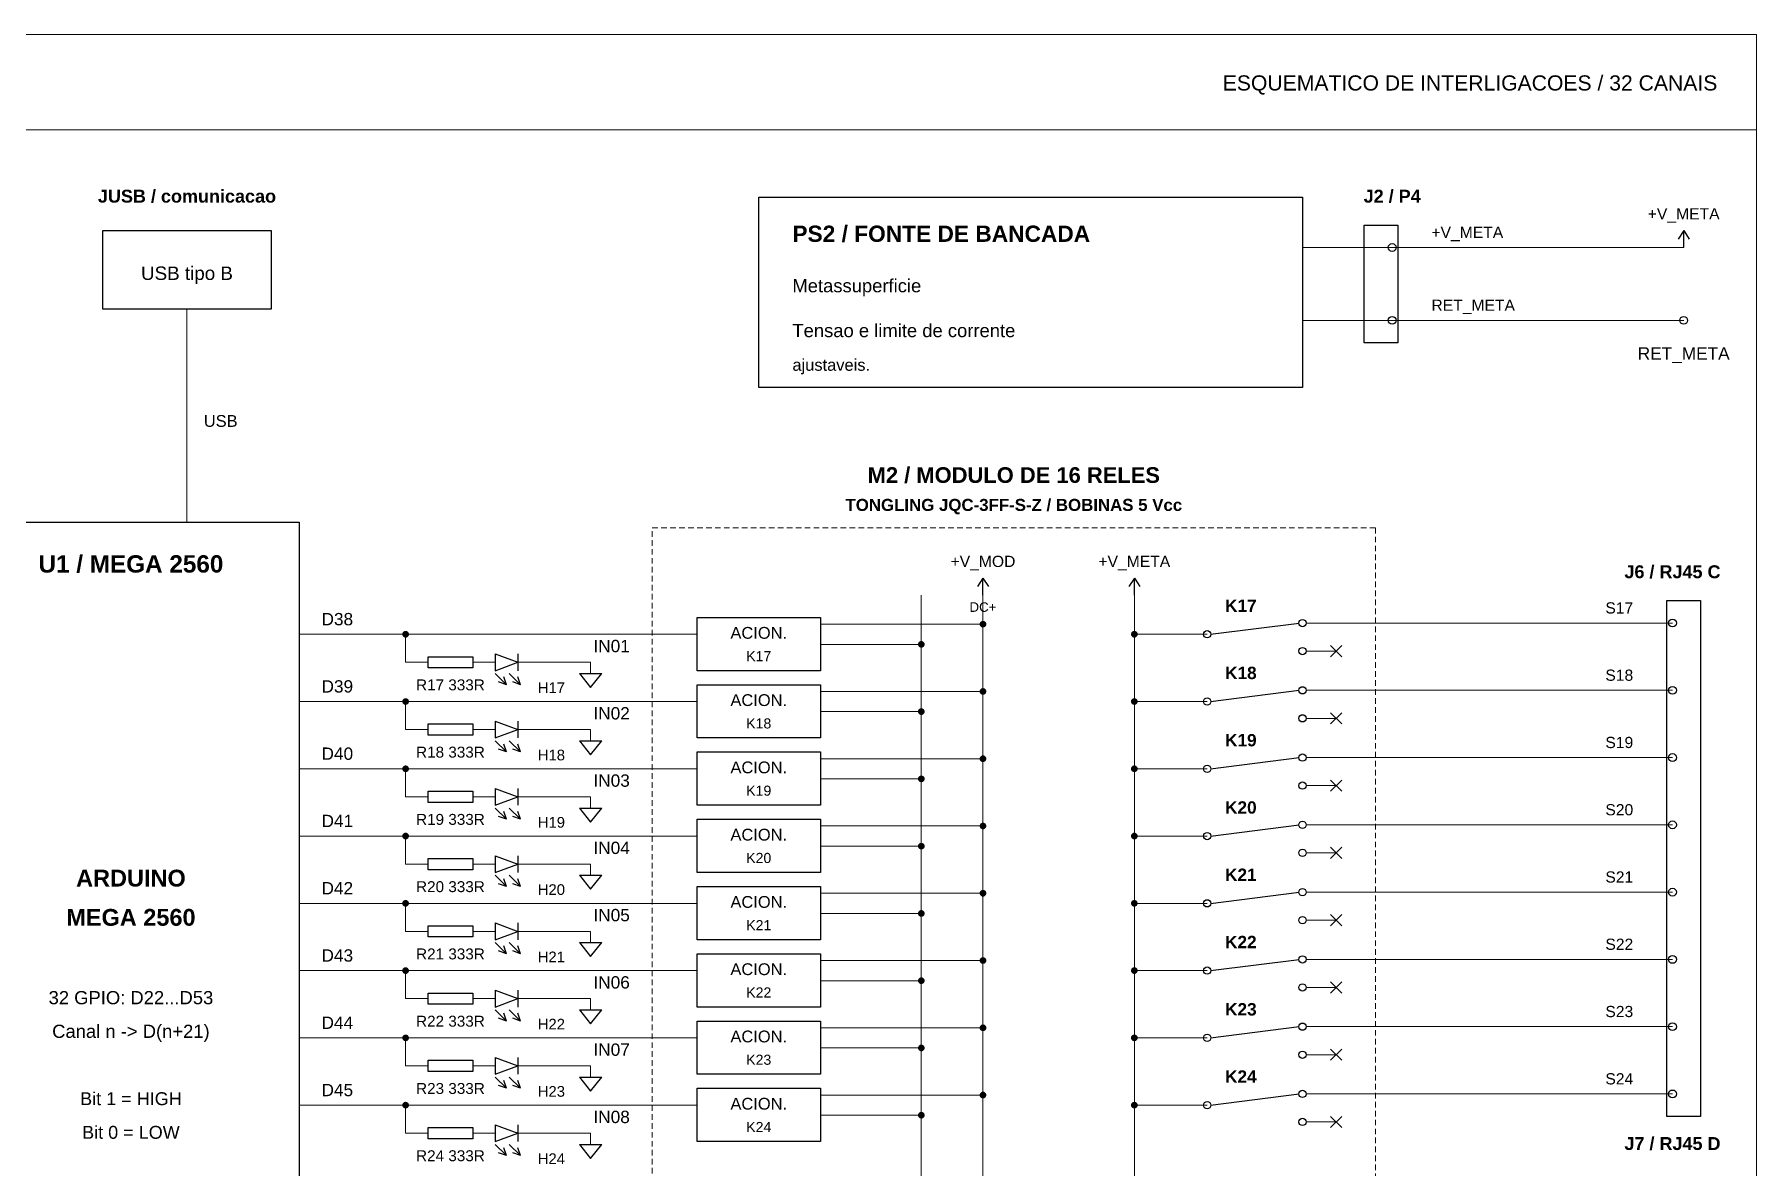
# Model space of a CAD drawing. Header units: millimetres. Extents: x 7 to 587, y 7 to 413.
# Drawn here: x 279.8 to 587, y 210.9 to 413 of the extents above; entities that cross this region are included whole.
import ezdxf
from ezdxf.enums import TextEntityAlignment as Align

# ---------------------------------------------------------------- set-up
doc = ezdxf.new("R2010")
doc.units = ezdxf.units.MM
doc.linetypes.add('ASSOCIATION_DASH', pattern=[1.6, 1, -0.6])
for name, color, linetype, lineweight in [('FRAME', 7, 'Continuous', 18), ('MODULE', 7, 'Continuous', 13), ('SYMBOLS', 7, 'Continuous', 25), ('TEXT', 7, 'Continuous', 18), ('WIRES', 7, 'Continuous', 20)]:
    doc.layers.add(name, color=color, linetype=linetype, lineweight=lineweight)
doc.styles.add('BOLD', font='arialbd.ttf')
doc.styles.get("Standard").update_dxf_attribs({"font": 'arial.ttf'})

msp = doc.modelspace()

# ---------------------------------------------------------------- hatches: boundary and pattern name
at = {"layer": 'SYMBOLS'}
for points in [[(449.6, 307.8), (449.58, 307.96), (449.52, 308.1), (449.42, 308.22), (449.3, 308.32), (449.16, 308.38), (449, 308.4), (448.84, 308.38), (448.7, 308.32), (448.58, 308.22), (448.48, 308.1), (448.42, 307.96), (448.4, 307.8), (448.42, 307.64), (448.48, 307.5), (448.58, 307.38), (448.7, 307.28), (448.84, 307.22), (449, 307.2), (449.16, 307.22), (449.3, 307.28), (449.42, 307.38), (449.52, 307.5), (449.58, 307.64)], [(346.6, 306), (346.58, 306.16), (346.52, 306.3), (346.42, 306.42), (346.3, 306.52), (346.16, 306.58), (346, 306.6), (345.84, 306.58), (345.7, 306.52), (345.58, 306.42), (345.48, 306.3), (345.42, 306.16), (345.4, 306), (345.42, 305.84), (345.48, 305.7), (345.58, 305.58), (345.7, 305.48), (345.84, 305.42), (346, 305.4), (346.16, 305.42), (346.3, 305.48), (346.42, 305.58), (346.52, 305.7), (346.58, 305.84)], [(438.6, 304.2), (438.58, 304.36), (438.52, 304.5), (438.42, 304.62), (438.3, 304.72), (438.16, 304.78), (438, 304.8), (437.84, 304.78), (437.7, 304.72), (437.58, 304.62), (437.48, 304.5), (437.42, 304.36), (437.4, 304.2), (437.42, 304.04), (437.48, 303.9), (437.58, 303.78), (437.7, 303.68), (437.84, 303.62), (438, 303.6), (438.16, 303.62), (438.3, 303.68), (438.42, 303.78), (438.52, 303.9), (438.58, 304.04)], [(476.6, 306), (476.58, 306.16), (476.52, 306.3), (476.42, 306.42), (476.3, 306.52), (476.16, 306.58), (476, 306.6), (475.84, 306.58), (475.7, 306.52), (475.58, 306.42), (475.48, 306.3), (475.42, 306.16), (475.4, 306), (475.42, 305.84), (475.48, 305.7), (475.58, 305.58), (475.7, 305.48), (475.84, 305.42), (476, 305.4), (476.16, 305.42), (476.3, 305.48), (476.42, 305.58), (476.52, 305.7), (476.58, 305.84)], [(449.6, 295.8), (449.58, 295.96), (449.52, 296.1), (449.42, 296.22), (449.3, 296.32), (449.16, 296.38), (449, 296.4), (448.84, 296.38), (448.7, 296.32), (448.58, 296.22), (448.48, 296.1), (448.42, 295.96), (448.4, 295.8), (448.42, 295.64), (448.48, 295.5), (448.58, 295.38), (448.7, 295.28), (448.84, 295.22), (449, 295.2), (449.16, 295.22), (449.3, 295.28), (449.42, 295.38), (449.52, 295.5), (449.58, 295.64)], [(346.6, 294), (346.58, 294.16), (346.52, 294.3), (346.42, 294.42), (346.3, 294.52), (346.16, 294.58), (346, 294.6), (345.84, 294.58), (345.7, 294.52), (345.58, 294.42), (345.48, 294.3), (345.42, 294.16), (345.4, 294), (345.42, 293.84), (345.48, 293.7), (345.58, 293.58), (345.7, 293.48), (345.84, 293.42), (346, 293.4), (346.16, 293.42), (346.3, 293.48), (346.42, 293.58), (346.52, 293.7), (346.58, 293.84)], [(438.6, 292.2), (438.58, 292.36), (438.52, 292.5), (438.42, 292.62), (438.3, 292.72), (438.16, 292.78), (438, 292.8), (437.84, 292.78), (437.7, 292.72), (437.58, 292.62), (437.48, 292.5), (437.42, 292.36), (437.4, 292.2), (437.42, 292.04), (437.48, 291.9), (437.58, 291.78), (437.7, 291.68), (437.84, 291.62), (438, 291.6), (438.16, 291.62), (438.3, 291.68), (438.42, 291.78), (438.52, 291.9), (438.58, 292.04)], [(476.6, 294), (476.58, 294.16), (476.52, 294.3), (476.42, 294.42), (476.3, 294.52), (476.16, 294.58), (476, 294.6), (475.84, 294.58), (475.7, 294.52), (475.58, 294.42), (475.48, 294.3), (475.42, 294.16), (475.4, 294), (475.42, 293.84), (475.48, 293.7), (475.58, 293.58), (475.7, 293.48), (475.84, 293.42), (476, 293.4), (476.16, 293.42), (476.3, 293.48), (476.42, 293.58), (476.52, 293.7), (476.58, 293.84)], [(449.6, 283.8), (449.58, 283.96), (449.52, 284.1), (449.42, 284.22), (449.3, 284.32), (449.16, 284.38), (449, 284.4), (448.84, 284.38), (448.7, 284.32), (448.58, 284.22), (448.48, 284.1), (448.42, 283.96), (448.4, 283.8), (448.42, 283.64), (448.48, 283.5), (448.58, 283.38), (448.7, 283.28), (448.84, 283.22), (449, 283.2), (449.16, 283.22), (449.3, 283.28), (449.42, 283.38), (449.52, 283.5), (449.58, 283.64)], [(346.6, 282), (346.58, 282.16), (346.52, 282.3), (346.42, 282.42), (346.3, 282.52), (346.16, 282.58), (346, 282.6), (345.84, 282.58), (345.7, 282.52), (345.58, 282.42), (345.48, 282.3), (345.42, 282.16), (345.4, 282), (345.42, 281.84), (345.48, 281.7), (345.58, 281.58), (345.7, 281.48), (345.84, 281.42), (346, 281.4), (346.16, 281.42), (346.3, 281.48), (346.42, 281.58), (346.52, 281.7), (346.58, 281.84)], [(438.6, 280.2), (438.58, 280.36), (438.52, 280.5), (438.42, 280.62), (438.3, 280.72), (438.16, 280.78), (438, 280.8), (437.84, 280.78), (437.7, 280.72), (437.58, 280.62), (437.48, 280.5), (437.42, 280.36), (437.4, 280.2), (437.42, 280.04), (437.48, 279.9), (437.58, 279.78), (437.7, 279.68), (437.84, 279.62), (438, 279.6), (438.16, 279.62), (438.3, 279.68), (438.42, 279.78), (438.52, 279.9), (438.58, 280.04)], [(476.6, 282), (476.58, 282.16), (476.52, 282.3), (476.42, 282.42), (476.3, 282.52), (476.16, 282.58), (476, 282.6), (475.84, 282.58), (475.7, 282.52), (475.58, 282.42), (475.48, 282.3), (475.42, 282.16), (475.4, 282), (475.42, 281.84), (475.48, 281.7), (475.58, 281.58), (475.7, 281.48), (475.84, 281.42), (476, 281.4), (476.16, 281.42), (476.3, 281.48), (476.42, 281.58), (476.52, 281.7), (476.58, 281.84)], [(346.6, 270), (346.58, 270.16), (346.52, 270.3), (346.42, 270.42), (346.3, 270.52), (346.16, 270.58), (346, 270.6), (345.84, 270.58), (345.7, 270.52), (345.58, 270.42), (345.48, 270.3), (345.42, 270.16), (345.4, 270), (345.42, 269.84), (345.48, 269.7), (345.58, 269.58), (345.7, 269.48), (345.84, 269.42), (346, 269.4), (346.16, 269.42), (346.3, 269.48), (346.42, 269.58), (346.52, 269.7), (346.58, 269.84)], [(449.6, 271.8), (449.58, 271.96), (449.52, 272.1), (449.42, 272.22), (449.3, 272.32), (449.16, 272.38), (449, 272.4), (448.84, 272.38), (448.7, 272.32), (448.58, 272.22), (448.48, 272.1), (448.42, 271.96), (448.4, 271.8), (448.42, 271.64), (448.48, 271.5), (448.58, 271.38), (448.7, 271.28), (448.84, 271.22), (449, 271.2), (449.16, 271.22), (449.3, 271.28), (449.42, 271.38), (449.52, 271.5), (449.58, 271.64)], [(476.6, 270), (476.58, 270.16), (476.52, 270.3), (476.42, 270.42), (476.3, 270.52), (476.16, 270.58), (476, 270.6), (475.84, 270.58), (475.7, 270.52), (475.58, 270.42), (475.48, 270.3), (475.42, 270.16), (475.4, 270), (475.42, 269.84), (475.48, 269.7), (475.58, 269.58), (475.7, 269.48), (475.84, 269.42), (476, 269.4), (476.16, 269.42), (476.3, 269.48), (476.42, 269.58), (476.52, 269.7), (476.58, 269.84)], [(438.6, 268.2), (438.58, 268.36), (438.52, 268.5), (438.42, 268.62), (438.3, 268.72), (438.16, 268.78), (438, 268.8), (437.84, 268.78), (437.7, 268.72), (437.58, 268.62), (437.48, 268.5), (437.42, 268.36), (437.4, 268.2), (437.42, 268.04), (437.48, 267.9), (437.58, 267.78), (437.7, 267.68), (437.84, 267.62), (438, 267.6), (438.16, 267.62), (438.3, 267.68), (438.42, 267.78), (438.52, 267.9), (438.58, 268.04)], [(346.6, 258), (346.58, 258.16), (346.52, 258.3), (346.42, 258.42), (346.3, 258.52), (346.16, 258.58), (346, 258.6), (345.84, 258.58), (345.7, 258.52), (345.58, 258.42), (345.48, 258.3), (345.42, 258.16), (345.4, 258), (345.42, 257.84), (345.48, 257.7), (345.58, 257.58), (345.7, 257.48), (345.84, 257.42), (346, 257.4), (346.16, 257.42), (346.3, 257.48), (346.42, 257.58), (346.52, 257.7), (346.58, 257.84)], [(449.6, 259.8), (449.58, 259.96), (449.52, 260.1), (449.42, 260.22), (449.3, 260.32), (449.16, 260.38), (449, 260.4), (448.84, 260.38), (448.7, 260.32), (448.58, 260.22), (448.48, 260.1), (448.42, 259.96), (448.4, 259.8), (448.42, 259.64), (448.48, 259.5), (448.58, 259.38), (448.7, 259.28), (448.84, 259.22), (449, 259.2), (449.16, 259.22), (449.3, 259.28), (449.42, 259.38), (449.52, 259.5), (449.58, 259.64)], [(476.6, 258), (476.58, 258.16), (476.52, 258.3), (476.42, 258.42), (476.3, 258.52), (476.16, 258.58), (476, 258.6), (475.84, 258.58), (475.7, 258.52), (475.58, 258.42), (475.48, 258.3), (475.42, 258.16), (475.4, 258), (475.42, 257.84), (475.48, 257.7), (475.58, 257.58), (475.7, 257.48), (475.84, 257.42), (476, 257.4), (476.16, 257.42), (476.3, 257.48), (476.42, 257.58), (476.52, 257.7), (476.58, 257.84)], [(438.6, 256.2), (438.58, 256.36), (438.52, 256.5), (438.42, 256.62), (438.3, 256.72), (438.16, 256.78), (438, 256.8), (437.84, 256.78), (437.7, 256.72), (437.58, 256.62), (437.48, 256.5), (437.42, 256.36), (437.4, 256.2), (437.42, 256.04), (437.48, 255.9), (437.58, 255.78), (437.7, 255.68), (437.84, 255.62), (438, 255.6), (438.16, 255.62), (438.3, 255.68), (438.42, 255.78), (438.52, 255.9), (438.58, 256.04)], [(346.6, 246), (346.58, 246.16), (346.52, 246.3), (346.42, 246.42), (346.3, 246.52), (346.16, 246.58), (346, 246.6), (345.84, 246.58), (345.7, 246.52), (345.58, 246.42), (345.48, 246.3), (345.42, 246.16), (345.4, 246), (345.42, 245.84), (345.48, 245.7), (345.58, 245.58), (345.7, 245.48), (345.84, 245.42), (346, 245.4), (346.16, 245.42), (346.3, 245.48), (346.42, 245.58), (346.52, 245.7), (346.58, 245.84)], [(449.6, 247.8), (449.58, 247.96), (449.52, 248.1), (449.42, 248.22), (449.3, 248.32), (449.16, 248.38), (449, 248.4), (448.84, 248.38), (448.7, 248.32), (448.58, 248.22), (448.48, 248.1), (448.42, 247.96), (448.4, 247.8), (448.42, 247.64), (448.48, 247.5), (448.58, 247.38), (448.7, 247.28), (448.84, 247.22), (449, 247.2), (449.16, 247.22), (449.3, 247.28), (449.42, 247.38), (449.52, 247.5), (449.58, 247.64)], [(476.6, 246), (476.58, 246.16), (476.52, 246.3), (476.42, 246.42), (476.3, 246.52), (476.16, 246.58), (476, 246.6), (475.84, 246.58), (475.7, 246.52), (475.58, 246.42), (475.48, 246.3), (475.42, 246.16), (475.4, 246), (475.42, 245.84), (475.48, 245.7), (475.58, 245.58), (475.7, 245.48), (475.84, 245.42), (476, 245.4), (476.16, 245.42), (476.3, 245.48), (476.42, 245.58), (476.52, 245.7), (476.58, 245.84)], [(438.6, 244.2), (438.58, 244.36), (438.52, 244.5), (438.42, 244.62), (438.3, 244.72), (438.16, 244.78), (438, 244.8), (437.84, 244.78), (437.7, 244.72), (437.58, 244.62), (437.48, 244.5), (437.42, 244.36), (437.4, 244.2), (437.42, 244.04), (437.48, 243.9), (437.58, 243.78), (437.7, 243.68), (437.84, 243.62), (438, 243.6), (438.16, 243.62), (438.3, 243.68), (438.42, 243.78), (438.52, 243.9), (438.58, 244.04)], [(346.6, 234), (346.58, 234.16), (346.52, 234.3), (346.42, 234.42), (346.3, 234.52), (346.16, 234.58), (346, 234.6), (345.84, 234.58), (345.7, 234.52), (345.58, 234.42), (345.48, 234.3), (345.42, 234.16), (345.4, 234), (345.42, 233.84), (345.48, 233.7), (345.58, 233.58), (345.7, 233.48), (345.84, 233.42), (346, 233.4), (346.16, 233.42), (346.3, 233.48), (346.42, 233.58), (346.52, 233.7), (346.58, 233.84)], [(449.6, 235.8), (449.58, 235.96), (449.52, 236.1), (449.42, 236.22), (449.3, 236.32), (449.16, 236.38), (449, 236.4), (448.84, 236.38), (448.7, 236.32), (448.58, 236.22), (448.48, 236.1), (448.42, 235.96), (448.4, 235.8), (448.42, 235.64), (448.48, 235.5), (448.58, 235.38), (448.7, 235.28), (448.84, 235.22), (449, 235.2), (449.16, 235.22), (449.3, 235.28), (449.42, 235.38), (449.52, 235.5), (449.58, 235.64)], [(476.6, 234), (476.58, 234.16), (476.52, 234.3), (476.42, 234.42), (476.3, 234.52), (476.16, 234.58), (476, 234.6), (475.84, 234.58), (475.7, 234.52), (475.58, 234.42), (475.48, 234.3), (475.42, 234.16), (475.4, 234), (475.42, 233.84), (475.48, 233.7), (475.58, 233.58), (475.7, 233.48), (475.84, 233.42), (476, 233.4), (476.16, 233.42), (476.3, 233.48), (476.42, 233.58), (476.52, 233.7), (476.58, 233.84)], [(438.6, 232.2), (438.58, 232.36), (438.52, 232.5), (438.42, 232.62), (438.3, 232.72), (438.16, 232.78), (438, 232.8), (437.84, 232.78), (437.7, 232.72), (437.58, 232.62), (437.48, 232.5), (437.42, 232.36), (437.4, 232.2), (437.42, 232.04), (437.48, 231.9), (437.58, 231.78), (437.7, 231.68), (437.84, 231.62), (438, 231.6), (438.16, 231.62), (438.3, 231.68), (438.42, 231.78), (438.52, 231.9), (438.58, 232.04)], [(449.6, 223.8), (449.58, 223.96), (449.52, 224.1), (449.42, 224.22), (449.3, 224.32), (449.16, 224.38), (449, 224.4), (448.84, 224.38), (448.7, 224.32), (448.58, 224.22), (448.48, 224.1), (448.42, 223.96), (448.4, 223.8), (448.42, 223.64), (448.48, 223.5), (448.58, 223.38), (448.7, 223.28), (448.84, 223.22), (449, 223.2), (449.16, 223.22), (449.3, 223.28), (449.42, 223.38), (449.52, 223.5), (449.58, 223.64)], [(346.6, 222), (346.58, 222.16), (346.52, 222.3), (346.42, 222.42), (346.3, 222.52), (346.16, 222.58), (346, 222.6), (345.84, 222.58), (345.7, 222.52), (345.58, 222.42), (345.48, 222.3), (345.42, 222.16), (345.4, 222), (345.42, 221.84), (345.48, 221.7), (345.58, 221.58), (345.7, 221.48), (345.84, 221.42), (346, 221.4), (346.16, 221.42), (346.3, 221.48), (346.42, 221.58), (346.52, 221.7), (346.58, 221.84)], [(476.6, 222), (476.58, 222.16), (476.52, 222.3), (476.42, 222.42), (476.3, 222.52), (476.16, 222.58), (476, 222.6), (475.84, 222.58), (475.7, 222.52), (475.58, 222.42), (475.48, 222.3), (475.42, 222.16), (475.4, 222), (475.42, 221.84), (475.48, 221.7), (475.58, 221.58), (475.7, 221.48), (475.84, 221.42), (476, 221.4), (476.16, 221.42), (476.3, 221.48), (476.42, 221.58), (476.52, 221.7), (476.58, 221.84)], [(438.6, 220.2), (438.58, 220.36), (438.52, 220.5), (438.42, 220.62), (438.3, 220.72), (438.16, 220.78), (438, 220.8), (437.84, 220.78), (437.7, 220.72), (437.58, 220.62), (437.48, 220.5), (437.42, 220.36), (437.4, 220.2), (437.42, 220.04), (437.48, 219.9), (437.58, 219.78), (437.7, 219.68), (437.84, 219.62), (438, 219.6), (438.16, 219.62), (438.3, 219.68), (438.42, 219.78), (438.52, 219.9), (438.58, 220.04)]]:
    msp.add_hatch(color=256, dxfattribs=at).paths.add_polyline_path(points)

# ---------------------------------------------------------------- linework, layer by layer
at = {"layer": 'FRAME'}
for p, q in [((7, 413), (587, 413)), ((587, 413), (587, 7)), ((7, 396), (587, 396))]:
    msp.add_line(p, q, dxfattribs=at)
at = {"layer": 'MODULE', "linetype": 'ASSOCIATION_DASH'}
for p, q in [((390, 325), (519, 325)), ((390, 101), (390, 325)), ((519, 325), (519, 101))]:
    msp.add_line(p, q, dxfattribs=at)
at = {"layer": 'SYMBOLS'}
for p, q in [((409, 384), (506, 384)), ((409, 350), (409, 384)), ((506, 384), (506, 350)), ((292, 378), (322, 378)), ((292, 364), (292, 378)), ((322, 378), (322, 364)), ((517, 379), (523, 379)), ((517, 358), (517, 379)), ((523, 379), (523, 358)), ((574, 378), (573, 376.5)), ((574, 375), (574, 378)), ((574, 378), (575, 376.5)), ((322, 364), (292, 364)), ((523, 358), (517, 358)), ((506, 350), (409, 350)), ((267, 326), (327, 326)), ((327, 326), (327, 103)), ((449, 316), (448, 314.5)), ((449, 313), (449, 316)), ((449, 316), (450, 314.5)), ((476, 316), (475, 314.5)), ((476, 313), (476, 316)), ((476, 316), (477, 314.5)), ((571, 312), (577, 312)), ((571, 220), (571, 312)), ((577, 312), (577, 220)), ((398, 309), (420, 309)), ((398, 299.5), (398, 309)), ((420, 309), (420, 299.5)), ((489.6, 306), (505.4, 308)), ((350, 302), (358, 302)), ((350, 300), (350, 302)), ((358, 302), (358, 300)), ((362, 302.5), (362, 299.5)), ((362, 302.5), (366, 301)), ((366, 302.5), (366, 299.5)), ((511, 304), (513, 302)), ((511, 302), (513, 304)), ((358, 300), (350, 300)), ((362, 299.5), (366, 301)), ((362, 299), (364, 297)), ((364, 297), (363.5, 298.4)), ((364.5, 299), (366.5, 297)), ((366.5, 297), (366, 298.4)), ((377, 299), (381, 299)), ((377, 299), (379, 296.5)), ((379, 296.5), (381, 299)), ((420, 299.5), (398, 299.5)), ((364, 297), (362.6, 297.5)), ((366.5, 297), (365.1, 297.5)), ((398, 297), (420, 297)), ((398, 287.5), (398, 297)), ((420, 297), (420, 287.5)), ((489.6, 294), (505.4, 296)), ((511, 292), (513, 290)), ((511, 290), (513, 292)), ((350, 290), (358, 290)), ((350, 288), (350, 290)), ((358, 290), (358, 288)), ((362, 290.5), (362, 287.5)), ((362, 290.5), (366, 289)), ((362, 287.5), (366, 289)), ((366, 290.5), (366, 287.5)), ((358, 288), (350, 288)), ((362, 287), (364, 285)), ((364, 285), (363.5, 286.4)), ((364.5, 287), (366.5, 285)), ((366.5, 285), (366, 286.4)), ((377, 287), (381, 287)), ((377, 287), (379, 284.5)), ((379, 284.5), (381, 287)), ((420, 287.5), (398, 287.5)), ((364, 285), (362.6, 285.5)), ((366.5, 285), (365.1, 285.5)), ((398, 285), (420, 285)), ((398, 275.5), (398, 285)), ((420, 285), (420, 275.5)), ((489.6, 282), (505.4, 284)), ((511, 280), (513, 278)), ((511, 278), (513, 280)), ((350, 278), (358, 278)), ((350, 276), (350, 278)), ((358, 278), (358, 276)), ((362, 278.5), (362, 275.5)), ((362, 278.5), (366, 277)), ((362, 275.5), (366, 277)), ((366, 278.5), (366, 275.5)), ((358, 276), (350, 276)), ((362, 275), (364, 273)), ((364, 273), (362.6, 273.5)), ((364, 273), (363.5, 274.4)), ((364.5, 275), (366.5, 273)), ((366.5, 273), (365.1, 273.5)), ((366.5, 273), (366, 274.4)), ((377, 275), (381, 275)), ((377, 275), (379, 272.5)), ((379, 272.5), (381, 275)), ((420, 275.5), (398, 275.5)), ((398, 273), (420, 273)), ((398, 263.5), (398, 273)), ((420, 273), (420, 263.5)), ((489.6, 270), (505.4, 272)), ((511, 268), (513, 266)), ((511, 266), (513, 268)), ((350, 266), (358, 266)), ((350, 264), (350, 266)), ((358, 266), (358, 264)), ((362, 266.5), (362, 263.5)), ((362, 266.5), (366, 265)), ((362, 263.5), (366, 265)), ((366, 266.5), (366, 263.5)), ((358, 264), (350, 264)), ((362, 263), (364, 261)), ((364, 261), (362.6, 261.5)), ((364, 261), (363.5, 262.4)), ((364.5, 263), (366.5, 261)), ((366.5, 261), (365.1, 261.5)), ((366.5, 261), (366, 262.4)), ((377, 263), (381, 263)), ((377, 263), (379, 260.5)), ((379, 260.5), (381, 263)), ((420, 263.5), (398, 263.5)), ((398, 261), (420, 261)), ((398, 251.5), (398, 261)), ((420, 261), (420, 251.5)), ((489.6, 258), (505.4, 260)), ((511, 256), (513, 254)), ((511, 254), (513, 256)), ((350, 254), (358, 254)), ((350, 252), (350, 254)), ((358, 252), (350, 252)), ((358, 254), (358, 252)), ((362, 254.5), (362, 251.5)), ((362, 254.5), (366, 253)), ((362, 251.5), (366, 253)), ((366, 254.5), (366, 251.5)), ((362, 251), (364, 249)), ((364, 249), (362.6, 249.5)), ((364, 249), (363.5, 250.4)), ((364.5, 251), (366.5, 249)), ((366.5, 249), (365.1, 249.5)), ((366.5, 249), (366, 250.4)), ((377, 251), (381, 251)), ((377, 251), (379, 248.5)), ((379, 248.5), (381, 251)), ((420, 251.5), (398, 251.5)), ((398, 249), (420, 249)), ((398, 239.5), (398, 249)), ((420, 249), (420, 239.5)), ((489.6, 246), (505.4, 248)), ((511, 244), (513, 242)), ((511, 242), (513, 244)), ((350, 242), (358, 242)), ((350, 240), (350, 242)), ((358, 240), (350, 240)), ((358, 242), (358, 240)), ((362, 242.5), (362, 239.5)), ((362, 242.5), (366, 241)), ((362, 239.5), (366, 241)), ((366, 242.5), (366, 239.5)), ((362, 239), (364, 237)), ((364, 237), (362.6, 237.5)), ((364, 237), (363.5, 238.4)), ((364.5, 239), (366.5, 237)), ((366.5, 237), (365.1, 237.5)), ((366.5, 237), (366, 238.4)), ((377, 239), (381, 239)), ((377, 239), (379, 236.5)), ((379, 236.5), (381, 239)), ((420, 239.5), (398, 239.5)), ((398, 237), (420, 237)), ((398, 227.5), (398, 237)), ((420, 237), (420, 227.5)), ((489.6, 234), (505.4, 236)), ((362, 230.5), (362, 227.5)), ((362, 230.5), (366, 229)), ((366, 230.5), (366, 227.5)), ((511, 232), (513, 230)), ((511, 230), (513, 232)), ((350, 230), (358, 230)), ((350, 228), (350, 230)), ((358, 228), (350, 228)), ((358, 230), (358, 228)), ((362, 227.5), (366, 229)), ((420, 227.5), (398, 227.5)), ((362, 227), (364, 225)), ((364, 225), (362.6, 225.5)), ((364, 225), (363.5, 226.4)), ((364.5, 227), (366.5, 225)), ((366.5, 225), (365.1, 225.5)), ((366.5, 225), (366, 226.4)), ((377, 227), (381, 227)), ((377, 227), (379, 224.5)), ((379, 224.5), (381, 227)), ((398, 225), (420, 225)), ((398, 215.5), (398, 225)), ((420, 225), (420, 215.5)), ((489.6, 222), (505.4, 224)), ((362, 218.5), (362, 215.5)), ((362, 218.5), (366, 217)), ((366, 218.5), (366, 215.5)), ((511, 220), (513, 218)), ((511, 218), (513, 220)), ((577, 220), (571, 220)), ((350, 218), (358, 218)), ((350, 216), (350, 218)), ((358, 216), (350, 216)), ((358, 218), (358, 216)), ((362, 215.5), (366, 217)), ((420, 215.5), (398, 215.5)), ((362, 215), (364, 213)), ((364, 213), (362.6, 213.5)), ((364, 213), (363.5, 214.4)), ((364.5, 215), (366.5, 213)), ((366.5, 213), (365.1, 213.5)), ((366.5, 213), (366, 214.4)), ((377, 215), (381, 215)), ((377, 215), (379, 212.5)), ((379, 212.5), (381, 215))]:
    msp.add_line(p, q, dxfattribs=at)
for centre, radius in [((522, 375), 0.7), ((522, 362), 0.7), ((574, 362), 0.7), ((506, 308), 0.65), ((572, 308), 0.7), ((489, 306), 0.65), ((506, 303), 0.65), ((506, 296), 0.65), ((572, 296), 0.7), ((489, 294), 0.65), ((506, 291), 0.65), ((489, 282), 0.65), ((506, 284), 0.65), ((572, 284), 0.7), ((506, 279), 0.65), ((489, 270), 0.65), ((506, 272), 0.65), ((572, 272), 0.7), ((506, 267), 0.65), ((489, 258), 0.65), ((506, 260), 0.65), ((572, 260), 0.7), ((506, 255), 0.65), ((489, 246), 0.65), ((506, 248), 0.65), ((572, 248), 0.7), ((506, 243), 0.65), ((506, 236), 0.65), ((572, 236), 0.7), ((489, 234), 0.65), ((506, 231), 0.65), ((506, 224), 0.65), ((572, 224), 0.7), ((489, 222), 0.65), ((506, 219), 0.65)]:
    msp.add_circle(centre, radius, dxfattribs=at)
at = {"layer": 'WIRES'}
for p, q in [((506, 375), (522, 375)), ((522, 375), (574, 375)), ((307, 364), (307, 326)), ((506, 362), (522, 362)), ((522, 362), (574, 362)), ((438, 313), (438, 112)), ((449, 313), (449, 120)), ((476, 313), (476, 120)), ((449, 307.8), (420, 307.8)), ((506.6, 308), (572, 308)), ((327, 306), (398, 306)), ((346, 306), (346, 301)), ((438, 304.2), (420, 304.2)), ((476, 306), (489, 306)), ((506.6, 303), (512, 303)), ((346, 301), (350, 301)), ((358, 301), (362, 301)), ((366, 301), (379, 301)), ((379, 301), (379, 299)), ((449, 295.8), (420, 295.8)), ((506.6, 296), (572, 296)), ((327, 294), (398, 294)), ((346, 294), (346, 289)), ((438, 292.2), (420, 292.2)), ((476, 294), (489, 294)), ((346, 289), (350, 289)), ((358, 289), (362, 289)), ((366, 289), (379, 289)), ((379, 289), (379, 287)), ((506.6, 291), (512, 291)), ((449, 283.8), (420, 283.8)), ((506.6, 284), (572, 284)), ((327, 282), (398, 282)), ((346, 282), (346, 277)), ((438, 280.2), (420, 280.2)), ((476, 282), (489, 282)), ((346, 277), (350, 277)), ((358, 277), (362, 277)), ((366, 277), (379, 277)), ((379, 277), (379, 275)), ((506.6, 279), (512, 279)), ((449, 271.8), (420, 271.8)), ((506.6, 272), (572, 272)), ((327, 270), (398, 270)), ((346, 270), (346, 265)), ((438, 268.2), (420, 268.2)), ((476, 270), (489, 270)), ((346, 265), (350, 265)), ((358, 265), (362, 265)), ((366, 265), (379, 265)), ((379, 265), (379, 263)), ((506.6, 267), (512, 267)), ((449, 259.8), (420, 259.8)), ((506.6, 260), (572, 260)), ((327, 258), (398, 258)), ((346, 258), (346, 253)), ((438, 256.2), (420, 256.2)), ((476, 258), (489, 258)), ((506.6, 255), (512, 255)), ((346, 253), (350, 253)), ((358, 253), (362, 253)), ((366, 253), (379, 253)), ((379, 253), (379, 251)), ((327, 246), (398, 246)), ((346, 246), (346, 241)), ((449, 247.8), (420, 247.8)), ((476, 246), (489, 246)), ((506.6, 248), (572, 248)), ((438, 244.2), (420, 244.2)), ((506.6, 243), (512, 243)), ((346, 241), (350, 241)), ((358, 241), (362, 241)), ((366, 241), (379, 241)), ((379, 241), (379, 239)), ((327, 234), (398, 234)), ((346, 234), (346, 229)), ((449, 235.8), (420, 235.8)), ((476, 234), (489, 234)), ((506.6, 236), (572, 236)), ((438, 232.2), (420, 232.2)), ((506.6, 231), (512, 231)), ((346, 229), (350, 229)), ((358, 229), (362, 229)), ((366, 229), (379, 229)), ((379, 229), (379, 227)), ((327, 222), (398, 222)), ((346, 222), (346, 217)), ((449, 223.8), (420, 223.8)), ((476, 222), (489, 222)), ((506.6, 224), (572, 224)), ((438, 220.2), (420, 220.2)), ((506.6, 219), (512, 219)), ((346, 217), (350, 217)), ((358, 217), (362, 217)), ((366, 217), (379, 217)), ((379, 217), (379, 215))]:
    msp.add_line(p, q, dxfattribs=at)

# ---------------------------------------------------------------- texts
at = {"layer": 'TEXT'}
for s, height, p in [('ESQUEMATICO DE INTERLIGACOES / 32 CANAIS', 2.7, (580, 403)), ('S17', 2, (565, 309.7)), ('IN01', 2.2, (386, 302.8)), ('S18', 2, (565, 297.7)), ('IN02', 2.2, (386, 290.8)), ('S19', 2, (565, 285.7)), ('IN03', 2.2, (386, 278.8)), ('S20', 2, (565, 273.7)), ('IN04', 2.2, (386, 266.8)), ('S21', 2, (565, 261.7)), ('IN05', 2.2, (386, 254.8)), ('S22', 2, (565, 249.7)), ('IN06', 2.2, (386, 242.8)), ('S23', 2, (565, 237.7)), ('IN07', 2.2, (386, 230.8)), ('S24', 2, (565, 225.7)), ('IN08', 2.2, (386, 218.8))]:
    msp.add_text(s, height=height, dxfattribs=at).set_placement(p, align=Align.RIGHT)
at = {"layer": 'TEXT', "style": 'BOLD'}
for s, height, p in [('JUSB / comunicacao', 2.3, (307, 383)), ('J2 / P4', 2.3, (522, 383)), ('M2 / MODULO DE 16 RELES', 2.8, (454.5, 333)), ('TONGLING JQC-3FF-S-Z / BOBINAS 5 Vcc', 2.15, (454.5, 328)), ('U1 / MEGA 2560', 3.1, (297, 317)), ('J6 / RJ45 C', 2.3, (572, 316)), ('K17', 2.2, (495, 310)), ('K18', 2.2, (495, 298)), ('K19', 2.2, (495, 286)), ('K20', 2.2, (495, 274)), ('K21', 2.2, (495, 262)), ('ARDUINO', 3, (297, 261)), ('MEGA 2560', 3, (297, 254)), ('K22', 2.2, (495, 250)), ('K23', 2.2, (495, 238)), ('K24', 2.2, (495, 226)), ('J7 / RJ45 D', 2.3, (572, 214))]:
    msp.add_text(s, height=height, dxfattribs=at).set_placement(p, align=Align.CENTER)
at = {"layer": 'TEXT'}
for s, height, p in [('+V_META', 2, (574, 380)), ('USB tipo B', 2.4, (307, 369.2)), ('RET_META', 2.2, (574, 355)), ('+V_MOD', 2, (449, 318)), ('+V_META', 2, (476, 318)), ('DC+', 1.7, (449, 310)), ('ACION.', 2.1, (409, 305.2)), ('K17', 1.8, (409, 301.2)), ('R17 333R', 1.95, (354, 296)), ('H17', 1.9, (372, 295.5)), ('ACION.', 2.1, (409, 293.2)), ('K18', 1.8, (409, 289.2)), ('R18 333R', 1.95, (354, 284)), ('H18', 1.9, (372, 283.5)), ('ACION.', 2.1, (409, 281.2)), ('K19', 1.8, (409, 277.2)), ('R19 333R', 1.95, (354, 272)), ('H19', 1.9, (372, 271.5)), ('ACION.', 2.1, (409, 269.2)), ('K20', 1.8, (409, 265.2)), ('R20 333R', 1.95, (354, 260)), ('H20', 1.9, (372, 259.5)), ('ACION.', 2.1, (409, 257.2)), ('K21', 1.8, (409, 253.2)), ('R21 333R', 1.95, (354, 248)), ('H21', 1.9, (372, 247.5)), ('ACION.', 2.1, (409, 245.2)), ('K22', 1.8, (409, 241.2)), ('32 GPIO: D22...D53', 2.35, (297, 240)), ('R22 333R', 1.95, (354, 236)), ('H22', 1.9, (372, 235.5)), ('Canal n -> D(n+21)', 2.35, (297, 234)), ('ACION.', 2.1, (409, 233.2)), ('K23', 1.8, (409, 229.2)), ('Bit 1 = HIGH', 2.3, (297, 222)), ('R23 333R', 1.95, (354, 224)), ('H23', 1.9, (372, 223.5)), ('ACION.', 2.1, (409, 221.2)), ('Bit 0 = LOW', 2.3, (297, 216)), ('K24', 1.8, (409, 217.2)), ('R24 333R', 1.95, (354, 212)), ('H24', 1.9, (372, 211.5))]:
    msp.add_text(s, height=height, dxfattribs=at).set_placement(p, align=Align.CENTER)
at = {"layer": 'TEXT', "style": 'BOLD'}
msp.add_text('PS2 / FONTE DE BANCADA', height=2.9, dxfattribs=at).set_placement((415, 376))
at = {"layer": 'TEXT'}
for s, height, p in [('+V_META', 2, (529, 376.7)), ('Metassuperficie', 2.35, (415, 367)), ('RET_META', 2, (529, 363.7)), ('Tensao e limite de corrente', 2.35, (415, 359)), ('ajustaveis.', 2.1, (415, 353)), ('USB', 2.1, (310, 343)), ('D38', 2.2, (331, 307.6)), ('D39', 2.2, (331, 295.6)), ('D40', 2.2, (331, 283.6)), ('D41', 2.2, (331, 271.6)), ('D42', 2.2, (331, 259.6)), ('D43', 2.2, (331, 247.6)), ('D44', 2.2, (331, 235.6)), ('D45', 2.2, (331, 223.6))]:
    msp.add_text(s, height=height, dxfattribs=at).set_placement(p)

doc.saveas('drawing.dxf')
